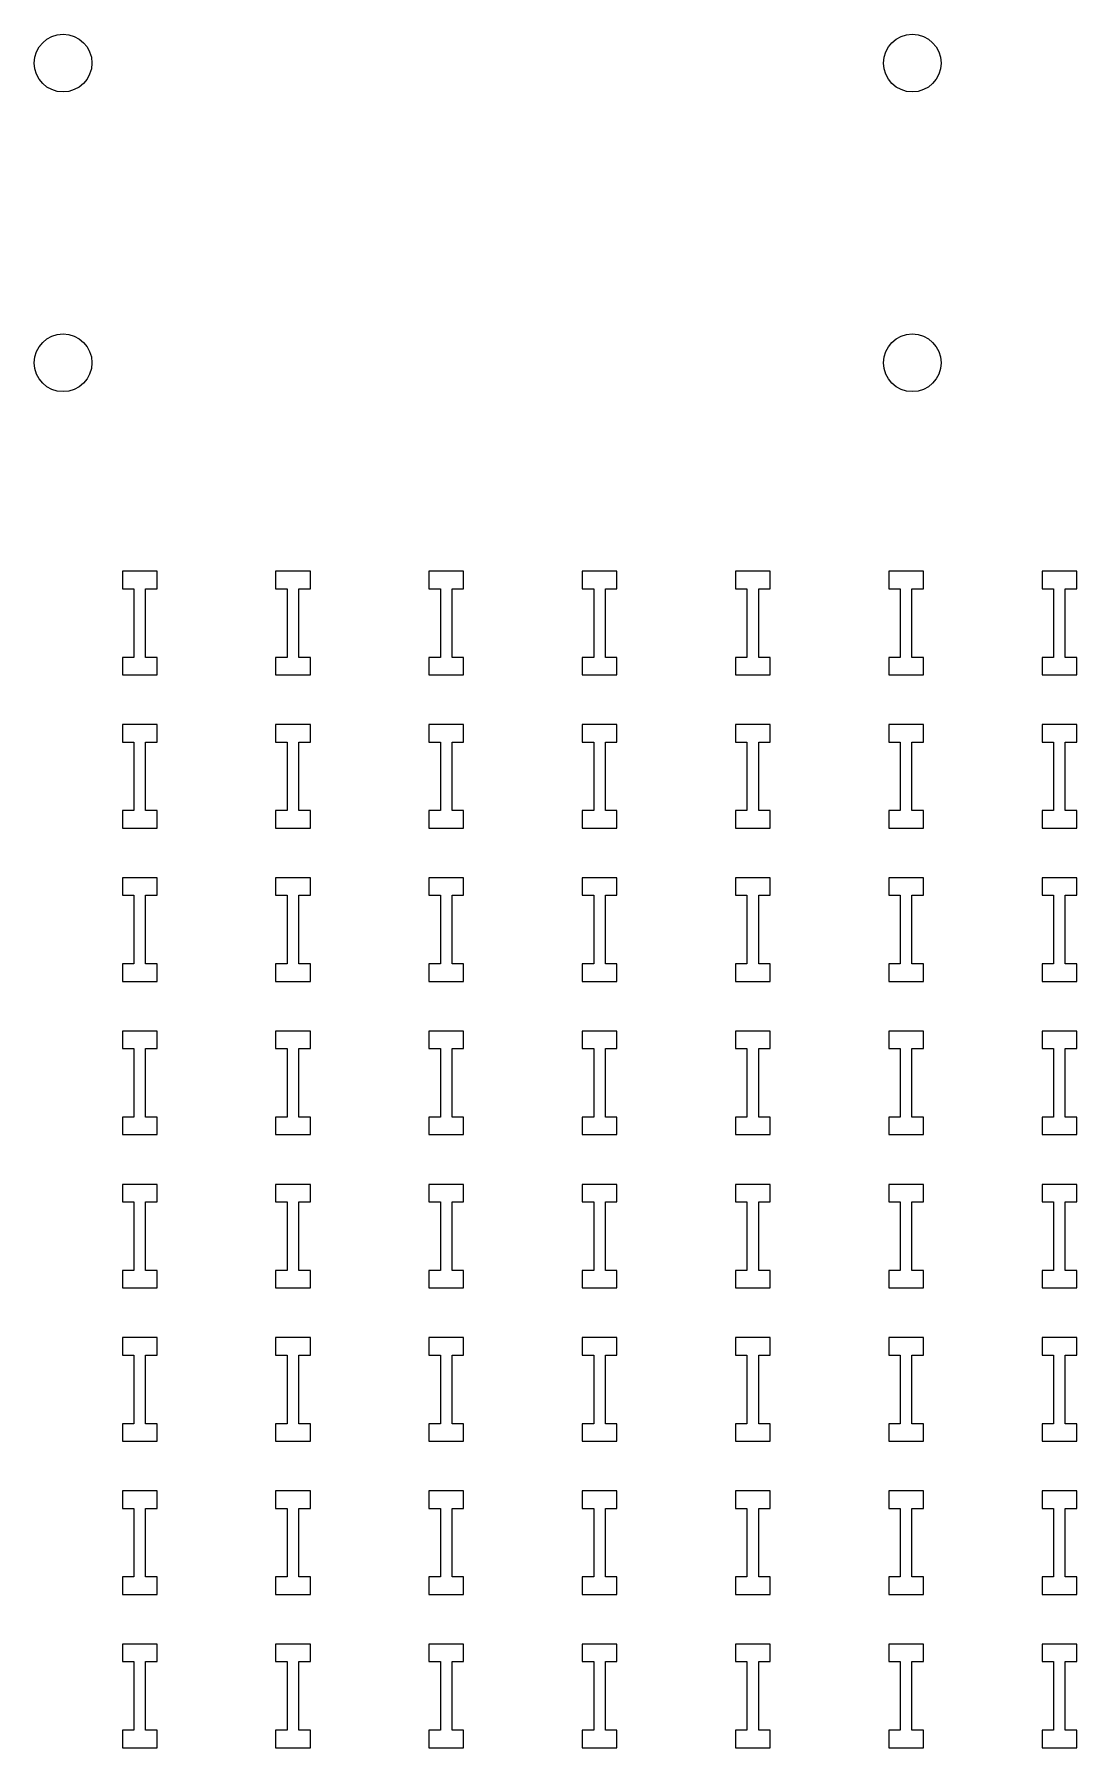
# Model space of a CAD drawing. Header units: inches. Extents: x 0 to 94.5, y 0 to 82.7.
# Drawn here: x 47.09 to 52.76, y 62.33 to 71.66 of the extents above; entities that cross this region are included whole.
import ezdxf

# ---------------------------------------------------------------- set-up
doc = ezdxf.new("R2010")
doc.units = ezdxf.units.IN

msp = doc.modelspace()

# ---------------------------------------------------------------- linework, layer by layer
for p, q in [((47.756, 68.7325), (47.567, 68.7325)), ((47.567, 68.7325), (47.567, 68.6373)), ((47.756, 68.6373), (47.756, 68.7325)), ((48.5907, 68.7325), (48.4017, 68.7325)), ((48.4017, 68.7325), (48.4017, 68.6373)), ((48.5907, 68.6373), (48.5907, 68.7325)), ((49.4254, 68.7325), (49.2364, 68.7325)), ((49.2364, 68.7325), (49.2364, 68.6373)), ((49.4254, 68.6373), (49.4254, 68.7325)), ((50.2601, 68.7325), (50.0711, 68.7325)), ((50.0711, 68.7325), (50.0711, 68.6373)), ((50.2601, 68.6373), (50.2601, 68.7325)), ((51.0948, 68.7325), (50.9058, 68.7325)), ((50.9058, 68.7325), (50.9058, 68.6373)), ((51.0948, 68.6373), (51.0948, 68.7325)), ((51.9295, 68.7325), (51.7405, 68.7325)), ((51.7405, 68.7325), (51.7405, 68.6373)), ((51.9295, 68.6373), (51.9295, 68.7325)), ((52.7642, 68.7325), (52.5752, 68.7325)), ((52.5752, 68.7325), (52.5752, 68.6373)), ((52.7642, 68.6373), (52.7642, 68.7325)), ((47.567, 68.6373), (47.6295, 68.6373)), ((47.6295, 68.6373), (47.6295, 68.2638)), ((47.6935, 68.6373), (47.756, 68.6373)), ((47.6935, 68.2638), (47.6935, 68.6373)), ((48.4017, 68.6373), (48.4642, 68.6373)), ((48.4642, 68.6373), (48.4642, 68.2638)), ((48.5282, 68.6373), (48.5907, 68.6373)), ((48.5282, 68.2638), (48.5282, 68.6373)), ((49.2364, 68.6373), (49.2989, 68.6373)), ((49.2989, 68.6373), (49.2989, 68.2638)), ((49.3629, 68.6373), (49.4254, 68.6373)), ((49.3629, 68.2638), (49.3629, 68.6373)), ((50.0711, 68.6373), (50.1336, 68.6373)), ((50.1336, 68.6373), (50.1336, 68.2638)), ((50.1976, 68.6373), (50.2601, 68.6373)), ((50.1976, 68.2638), (50.1976, 68.6373)), ((50.9058, 68.6373), (50.9683, 68.6373)), ((50.9683, 68.6373), (50.9683, 68.2638)), ((51.0323, 68.6373), (51.0948, 68.6373)), ((51.0323, 68.2638), (51.0323, 68.6373)), ((51.7405, 68.6373), (51.803, 68.6373)), ((51.803, 68.6373), (51.803, 68.2638)), ((51.867, 68.6373), (51.9295, 68.6373)), ((51.867, 68.2638), (51.867, 68.6373)), ((52.5752, 68.6373), (52.6377, 68.6373)), ((52.6377, 68.6373), (52.6377, 68.2638)), ((52.7017, 68.6373), (52.7642, 68.6373)), ((52.7017, 68.2638), (52.7017, 68.6373)), ((47.6295, 68.2638), (47.567, 68.2638)), ((47.567, 68.2638), (47.567, 68.1685)), ((47.756, 68.2638), (47.6935, 68.2638)), ((47.756, 68.1685), (47.756, 68.2638)), ((48.4642, 68.2638), (48.4017, 68.2638)), ((48.4017, 68.2638), (48.4017, 68.1685)), ((48.5907, 68.2638), (48.5282, 68.2638)), ((48.5907, 68.1685), (48.5907, 68.2638)), ((49.2989, 68.2638), (49.2364, 68.2638)), ((49.2364, 68.2638), (49.2364, 68.1685)), ((49.4254, 68.2638), (49.3629, 68.2638)), ((49.4254, 68.1685), (49.4254, 68.2638)), ((50.1336, 68.2638), (50.0711, 68.2638)), ((50.0711, 68.2638), (50.0711, 68.1685)), ((50.2601, 68.2638), (50.1976, 68.2638)), ((50.2601, 68.1685), (50.2601, 68.2638)), ((50.9683, 68.2638), (50.9058, 68.2638)), ((50.9058, 68.2638), (50.9058, 68.1685)), ((51.0948, 68.2638), (51.0323, 68.2638)), ((51.0948, 68.1685), (51.0948, 68.2638)), ((51.803, 68.2638), (51.7405, 68.2638)), ((51.7405, 68.2638), (51.7405, 68.1685)), ((51.9295, 68.2638), (51.867, 68.2638)), ((51.9295, 68.1685), (51.9295, 68.2638)), ((52.6377, 68.2638), (52.5752, 68.2638)), ((52.5752, 68.2638), (52.5752, 68.1685)), ((52.7642, 68.2638), (52.7017, 68.2638)), ((52.7642, 68.1685), (52.7642, 68.2638)), ((47.567, 68.1685), (47.756, 68.1685)), ((48.4017, 68.1685), (48.5907, 68.1685)), ((49.2364, 68.1685), (49.4254, 68.1685)), ((50.0711, 68.1685), (50.2601, 68.1685)), ((50.9058, 68.1685), (51.0948, 68.1685)), ((51.7405, 68.1685), (51.9295, 68.1685)), ((52.5752, 68.1685), (52.7642, 68.1685)), ((47.756, 67.8978), (47.567, 67.8978)), ((47.567, 67.8978), (47.567, 67.8026)), ((47.756, 67.8026), (47.756, 67.8978)), ((48.5907, 67.8978), (48.4017, 67.8978)), ((48.4017, 67.8978), (48.4017, 67.8026)), ((48.5907, 67.8026), (48.5907, 67.8978)), ((49.4254, 67.8978), (49.2364, 67.8978)), ((49.2364, 67.8978), (49.2364, 67.8026)), ((49.4254, 67.8026), (49.4254, 67.8978)), ((50.2601, 67.8978), (50.0711, 67.8978)), ((50.0711, 67.8978), (50.0711, 67.8026)), ((50.2601, 67.8026), (50.2601, 67.8978)), ((51.0948, 67.8978), (50.9058, 67.8978)), ((50.9058, 67.8978), (50.9058, 67.8026)), ((51.0948, 67.8026), (51.0948, 67.8978)), ((51.9295, 67.8978), (51.7405, 67.8978)), ((51.7405, 67.8978), (51.7405, 67.8026)), ((51.9295, 67.8026), (51.9295, 67.8978)), ((52.7642, 67.8978), (52.5752, 67.8978)), ((52.5752, 67.8978), (52.5752, 67.8026)), ((52.7642, 67.8026), (52.7642, 67.8978)), ((47.567, 67.8026), (47.6295, 67.8026)), ((47.6295, 67.8026), (47.6295, 67.4291)), ((47.6935, 67.8026), (47.756, 67.8026)), ((47.6935, 67.4291), (47.6935, 67.8026)), ((48.4017, 67.8026), (48.4642, 67.8026)), ((48.4642, 67.8026), (48.4642, 67.4291)), ((48.5282, 67.8026), (48.5907, 67.8026)), ((48.5282, 67.4291), (48.5282, 67.8026)), ((49.2364, 67.8026), (49.2989, 67.8026)), ((49.2989, 67.8026), (49.2989, 67.4291)), ((49.3629, 67.8026), (49.4254, 67.8026)), ((49.3629, 67.4291), (49.3629, 67.8026)), ((50.0711, 67.8026), (50.1336, 67.8026)), ((50.1336, 67.8026), (50.1336, 67.4291)), ((50.1976, 67.8026), (50.2601, 67.8026)), ((50.1976, 67.4291), (50.1976, 67.8026)), ((50.9058, 67.8026), (50.9683, 67.8026)), ((50.9683, 67.8026), (50.9683, 67.4291)), ((51.0323, 67.8026), (51.0948, 67.8026)), ((51.0323, 67.4291), (51.0323, 67.8026)), ((51.7405, 67.8026), (51.803, 67.8026)), ((51.803, 67.8026), (51.803, 67.4291)), ((51.867, 67.8026), (51.9295, 67.8026)), ((51.867, 67.4291), (51.867, 67.8026)), ((52.5752, 67.8026), (52.6377, 67.8026)), ((52.6377, 67.8026), (52.6377, 67.4291)), ((52.7017, 67.8026), (52.7642, 67.8026)), ((52.7017, 67.4291), (52.7017, 67.8026)), ((47.6295, 67.4291), (47.567, 67.4291)), ((47.567, 67.4291), (47.567, 67.3338)), ((47.756, 67.4291), (47.6935, 67.4291)), ((47.756, 67.3338), (47.756, 67.4291)), ((48.4642, 67.4291), (48.4017, 67.4291)), ((48.4017, 67.4291), (48.4017, 67.3338)), ((48.5907, 67.4291), (48.5282, 67.4291)), ((48.5907, 67.3338), (48.5907, 67.4291)), ((49.2989, 67.4291), (49.2364, 67.4291)), ((49.2364, 67.4291), (49.2364, 67.3338)), ((49.4254, 67.4291), (49.3629, 67.4291)), ((49.4254, 67.3338), (49.4254, 67.4291)), ((50.1336, 67.4291), (50.0711, 67.4291)), ((50.0711, 67.4291), (50.0711, 67.3338)), ((50.2601, 67.4291), (50.1976, 67.4291)), ((50.2601, 67.3338), (50.2601, 67.4291)), ((50.9683, 67.4291), (50.9058, 67.4291)), ((50.9058, 67.4291), (50.9058, 67.3338)), ((51.0948, 67.4291), (51.0323, 67.4291)), ((51.0948, 67.3338), (51.0948, 67.4291)), ((51.803, 67.4291), (51.7405, 67.4291)), ((51.7405, 67.4291), (51.7405, 67.3338)), ((51.9295, 67.4291), (51.867, 67.4291)), ((51.9295, 67.3338), (51.9295, 67.4291)), ((52.6377, 67.4291), (52.5752, 67.4291)), ((52.5752, 67.4291), (52.5752, 67.3338)), ((52.7642, 67.4291), (52.7017, 67.4291)), ((52.7642, 67.3338), (52.7642, 67.4291)), ((47.567, 67.3338), (47.756, 67.3338)), ((48.4017, 67.3338), (48.5907, 67.3338)), ((49.2364, 67.3338), (49.4254, 67.3338)), ((50.0711, 67.3338), (50.2601, 67.3338)), ((50.9058, 67.3338), (51.0948, 67.3338)), ((51.7405, 67.3338), (51.9295, 67.3338)), ((52.5752, 67.3338), (52.7642, 67.3338)), ((47.756, 67.0631), (47.567, 67.0631)), ((47.567, 67.0631), (47.567, 66.9679)), ((47.756, 66.9679), (47.756, 67.0631)), ((48.5907, 67.0631), (48.4017, 67.0631)), ((48.4017, 67.0631), (48.4017, 66.9679)), ((48.5907, 66.9679), (48.5907, 67.0631)), ((49.4254, 67.0631), (49.2364, 67.0631)), ((49.2364, 67.0631), (49.2364, 66.9679)), ((49.4254, 66.9679), (49.4254, 67.0631)), ((50.2601, 67.0631), (50.0711, 67.0631)), ((50.0711, 67.0631), (50.0711, 66.9679)), ((50.2601, 66.9679), (50.2601, 67.0631)), ((51.0948, 67.0631), (50.9058, 67.0631)), ((50.9058, 67.0631), (50.9058, 66.9679)), ((51.0948, 66.9679), (51.0948, 67.0631)), ((51.9295, 67.0631), (51.7405, 67.0631)), ((51.7405, 67.0631), (51.7405, 66.9679)), ((51.9295, 66.9679), (51.9295, 67.0631)), ((52.7642, 67.0631), (52.5752, 67.0631)), ((52.5752, 67.0631), (52.5752, 66.9679)), ((52.7642, 66.9679), (52.7642, 67.0631)), ((47.567, 66.9679), (47.6295, 66.9679)), ((47.6295, 66.9679), (47.6295, 66.5944)), ((47.6935, 66.9679), (47.756, 66.9679)), ((47.6935, 66.5944), (47.6935, 66.9679)), ((48.4017, 66.9679), (48.4642, 66.9679)), ((48.4642, 66.9679), (48.4642, 66.5944)), ((48.5282, 66.9679), (48.5907, 66.9679)), ((48.5282, 66.5944), (48.5282, 66.9679)), ((49.2364, 66.9679), (49.2989, 66.9679)), ((49.2989, 66.9679), (49.2989, 66.5944)), ((49.3629, 66.9679), (49.4254, 66.9679)), ((49.3629, 66.5944), (49.3629, 66.9679)), ((50.0711, 66.9679), (50.1336, 66.9679)), ((50.1336, 66.9679), (50.1336, 66.5944)), ((50.1976, 66.9679), (50.2601, 66.9679)), ((50.1976, 66.5944), (50.1976, 66.9679)), ((50.9058, 66.9679), (50.9683, 66.9679)), ((50.9683, 66.9679), (50.9683, 66.5944)), ((51.0323, 66.9679), (51.0948, 66.9679)), ((51.0323, 66.5944), (51.0323, 66.9679)), ((51.7405, 66.9679), (51.803, 66.9679)), ((51.803, 66.9679), (51.803, 66.5944)), ((51.867, 66.9679), (51.9295, 66.9679)), ((51.867, 66.5944), (51.867, 66.9679)), ((52.5752, 66.9679), (52.6377, 66.9679)), ((52.6377, 66.9679), (52.6377, 66.5944)), ((52.7017, 66.9679), (52.7642, 66.9679)), ((52.7017, 66.5944), (52.7017, 66.9679)), ((47.6295, 66.5944), (47.567, 66.5944)), ((47.567, 66.5944), (47.567, 66.4991)), ((47.756, 66.5944), (47.6935, 66.5944)), ((47.756, 66.4991), (47.756, 66.5944)), ((48.4642, 66.5944), (48.4017, 66.5944)), ((48.4017, 66.5944), (48.4017, 66.4991)), ((48.5907, 66.5944), (48.5282, 66.5944)), ((48.5907, 66.4991), (48.5907, 66.5944)), ((49.2989, 66.5944), (49.2364, 66.5944)), ((49.2364, 66.5944), (49.2364, 66.4991)), ((49.4254, 66.5944), (49.3629, 66.5944)), ((49.4254, 66.4991), (49.4254, 66.5944)), ((50.1336, 66.5944), (50.0711, 66.5944)), ((50.0711, 66.5944), (50.0711, 66.4991)), ((50.2601, 66.5944), (50.1976, 66.5944)), ((50.2601, 66.4991), (50.2601, 66.5944)), ((50.9683, 66.5944), (50.9058, 66.5944)), ((50.9058, 66.5944), (50.9058, 66.4991)), ((51.0948, 66.5944), (51.0323, 66.5944)), ((51.0948, 66.4991), (51.0948, 66.5944)), ((51.803, 66.5944), (51.7405, 66.5944)), ((51.7405, 66.5944), (51.7405, 66.4991)), ((51.9295, 66.5944), (51.867, 66.5944)), ((51.9295, 66.4991), (51.9295, 66.5944)), ((52.6377, 66.5944), (52.5752, 66.5944)), ((52.5752, 66.5944), (52.5752, 66.4991)), ((52.7642, 66.5944), (52.7017, 66.5944)), ((52.7642, 66.4991), (52.7642, 66.5944)), ((47.567, 66.4991), (47.756, 66.4991)), ((48.4017, 66.4991), (48.5907, 66.4991)), ((49.2364, 66.4991), (49.4254, 66.4991)), ((50.0711, 66.4991), (50.2601, 66.4991)), ((50.9058, 66.4991), (51.0948, 66.4991)), ((51.7405, 66.4991), (51.9295, 66.4991)), ((52.5752, 66.4991), (52.7642, 66.4991)), ((47.756, 66.2284), (47.567, 66.2284)), ((47.567, 66.2284), (47.567, 66.1331)), ((47.756, 66.1331), (47.756, 66.2284)), ((48.5907, 66.2284), (48.4017, 66.2284)), ((48.4017, 66.2284), (48.4017, 66.1331)), ((48.5907, 66.1331), (48.5907, 66.2284)), ((49.4254, 66.2284), (49.2364, 66.2284)), ((49.2364, 66.2284), (49.2364, 66.1331)), ((49.4254, 66.1331), (49.4254, 66.2284)), ((50.2601, 66.2284), (50.0711, 66.2284)), ((50.0711, 66.2284), (50.0711, 66.1331)), ((50.2601, 66.1331), (50.2601, 66.2284)), ((51.0948, 66.2284), (50.9058, 66.2284)), ((50.9058, 66.2284), (50.9058, 66.1331)), ((51.0948, 66.1331), (51.0948, 66.2284)), ((51.9295, 66.2284), (51.7405, 66.2284)), ((51.7405, 66.2284), (51.7405, 66.1331)), ((51.9295, 66.1331), (51.9295, 66.2284)), ((52.7642, 66.2284), (52.5752, 66.2284)), ((52.5752, 66.2284), (52.5752, 66.1331)), ((52.7642, 66.1331), (52.7642, 66.2284)), ((47.567, 66.1331), (47.6295, 66.1331)), ((47.6295, 66.1331), (47.6295, 65.7596)), ((47.6935, 66.1331), (47.756, 66.1331)), ((47.6935, 65.7596), (47.6935, 66.1331)), ((48.4017, 66.1331), (48.4642, 66.1331)), ((48.4642, 66.1331), (48.4642, 65.7596)), ((48.5282, 66.1331), (48.5907, 66.1331)), ((48.5282, 65.7596), (48.5282, 66.1331)), ((49.2364, 66.1331), (49.2989, 66.1331)), ((49.2989, 66.1331), (49.2989, 65.7596)), ((49.3629, 66.1331), (49.4254, 66.1331)), ((49.3629, 65.7596), (49.3629, 66.1331)), ((50.0711, 66.1331), (50.1336, 66.1331)), ((50.1336, 66.1331), (50.1336, 65.7596)), ((50.1976, 66.1331), (50.2601, 66.1331)), ((50.1976, 65.7596), (50.1976, 66.1331)), ((50.9058, 66.1331), (50.9683, 66.1331)), ((50.9683, 66.1331), (50.9683, 65.7596)), ((51.0323, 66.1331), (51.0948, 66.1331)), ((51.0323, 65.7596), (51.0323, 66.1331)), ((51.7405, 66.1331), (51.803, 66.1331)), ((51.803, 66.1331), (51.803, 65.7596)), ((51.867, 66.1331), (51.9295, 66.1331)), ((51.867, 65.7596), (51.867, 66.1331)), ((52.5752, 66.1331), (52.6377, 66.1331)), ((52.6377, 66.1331), (52.6377, 65.7596)), ((52.7017, 66.1331), (52.7642, 66.1331)), ((52.7017, 65.7596), (52.7017, 66.1331)), ((47.6295, 65.7596), (47.567, 65.7596)), ((47.567, 65.7596), (47.567, 65.6644)), ((47.756, 65.7596), (47.6935, 65.7596)), ((47.756, 65.6644), (47.756, 65.7596)), ((48.4642, 65.7596), (48.4017, 65.7596)), ((48.4017, 65.7596), (48.4017, 65.6644)), ((48.5907, 65.7596), (48.5282, 65.7596)), ((48.5907, 65.6644), (48.5907, 65.7596)), ((49.2989, 65.7596), (49.2364, 65.7596)), ((49.2364, 65.7596), (49.2364, 65.6644)), ((49.4254, 65.7596), (49.3629, 65.7596)), ((49.4254, 65.6644), (49.4254, 65.7596)), ((50.1336, 65.7596), (50.0711, 65.7596)), ((50.0711, 65.7596), (50.0711, 65.6644)), ((50.2601, 65.7596), (50.1976, 65.7596)), ((50.2601, 65.6644), (50.2601, 65.7596)), ((50.9683, 65.7596), (50.9058, 65.7596)), ((50.9058, 65.7596), (50.9058, 65.6644)), ((51.0948, 65.7596), (51.0323, 65.7596)), ((51.0948, 65.6644), (51.0948, 65.7596)), ((51.803, 65.7596), (51.7405, 65.7596)), ((51.7405, 65.7596), (51.7405, 65.6644)), ((51.9295, 65.7596), (51.867, 65.7596)), ((51.9295, 65.6644), (51.9295, 65.7596)), ((52.6377, 65.7596), (52.5752, 65.7596)), ((52.5752, 65.7596), (52.5752, 65.6644)), ((52.7642, 65.7596), (52.7017, 65.7596)), ((52.7642, 65.6644), (52.7642, 65.7596)), ((47.567, 65.6644), (47.756, 65.6644)), ((48.4017, 65.6644), (48.5907, 65.6644)), ((49.2364, 65.6644), (49.4254, 65.6644)), ((50.0711, 65.6644), (50.2601, 65.6644)), ((50.9058, 65.6644), (51.0948, 65.6644)), ((51.7405, 65.6644), (51.9295, 65.6644)), ((52.5752, 65.6644), (52.7642, 65.6644)), ((47.756, 65.3937), (47.567, 65.3937)), ((47.567, 65.3937), (47.567, 65.2984)), ((47.756, 65.2984), (47.756, 65.3937)), ((48.5907, 65.3937), (48.4017, 65.3937)), ((48.4017, 65.3937), (48.4017, 65.2984)), ((48.5907, 65.2984), (48.5907, 65.3937)), ((49.4254, 65.3937), (49.2364, 65.3937)), ((49.2364, 65.3937), (49.2364, 65.2984)), ((49.4254, 65.2984), (49.4254, 65.3937)), ((50.2601, 65.3937), (50.0711, 65.3937)), ((50.0711, 65.3937), (50.0711, 65.2984)), ((50.2601, 65.2984), (50.2601, 65.3937)), ((51.0948, 65.3937), (50.9058, 65.3937)), ((50.9058, 65.3937), (50.9058, 65.2984)), ((51.0948, 65.2984), (51.0948, 65.3937)), ((51.9295, 65.3937), (51.7405, 65.3937)), ((51.7405, 65.3937), (51.7405, 65.2984)), ((51.9295, 65.2984), (51.9295, 65.3937)), ((52.7642, 65.3937), (52.5752, 65.3937)), ((52.5752, 65.3937), (52.5752, 65.2984)), ((52.7642, 65.2984), (52.7642, 65.3937)), ((47.567, 65.2984), (47.6295, 65.2984)), ((47.6295, 65.2984), (47.6295, 64.9249)), ((47.6935, 65.2984), (47.756, 65.2984)), ((47.6935, 64.9249), (47.6935, 65.2984)), ((48.4017, 65.2984), (48.4642, 65.2984)), ((48.4642, 65.2984), (48.4642, 64.9249)), ((48.5282, 65.2984), (48.5907, 65.2984)), ((48.5282, 64.9249), (48.5282, 65.2984)), ((49.2364, 65.2984), (49.2989, 65.2984)), ((49.2989, 65.2984), (49.2989, 64.9249)), ((49.3629, 65.2984), (49.4254, 65.2984)), ((49.3629, 64.9249), (49.3629, 65.2984)), ((50.0711, 65.2984), (50.1336, 65.2984)), ((50.1336, 65.2984), (50.1336, 64.9249)), ((50.1976, 65.2984), (50.2601, 65.2984)), ((50.1976, 64.9249), (50.1976, 65.2984)), ((50.9058, 65.2984), (50.9683, 65.2984)), ((50.9683, 65.2984), (50.9683, 64.9249)), ((51.0323, 65.2984), (51.0948, 65.2984)), ((51.0323, 64.9249), (51.0323, 65.2984)), ((51.7405, 65.2984), (51.803, 65.2984)), ((51.803, 65.2984), (51.803, 64.9249)), ((51.867, 65.2984), (51.9295, 65.2984)), ((51.867, 64.9249), (51.867, 65.2984)), ((52.5752, 65.2984), (52.6377, 65.2984)), ((52.6377, 65.2984), (52.6377, 64.9249)), ((52.7017, 65.2984), (52.7642, 65.2984)), ((52.7017, 64.9249), (52.7017, 65.2984)), ((47.6295, 64.9249), (47.567, 64.9249)), ((47.567, 64.9249), (47.567, 64.8297)), ((47.756, 64.9249), (47.6935, 64.9249)), ((47.756, 64.8297), (47.756, 64.9249)), ((48.4642, 64.9249), (48.4017, 64.9249)), ((48.4017, 64.9249), (48.4017, 64.8297)), ((48.5907, 64.9249), (48.5282, 64.9249)), ((48.5907, 64.8297), (48.5907, 64.9249)), ((49.2989, 64.9249), (49.2364, 64.9249)), ((49.2364, 64.9249), (49.2364, 64.8297)), ((49.4254, 64.9249), (49.3629, 64.9249)), ((49.4254, 64.8297), (49.4254, 64.9249)), ((50.1336, 64.9249), (50.0711, 64.9249)), ((50.0711, 64.9249), (50.0711, 64.8297)), ((50.2601, 64.9249), (50.1976, 64.9249)), ((50.2601, 64.8297), (50.2601, 64.9249)), ((50.9683, 64.9249), (50.9058, 64.9249)), ((50.9058, 64.9249), (50.9058, 64.8297)), ((51.0948, 64.9249), (51.0323, 64.9249)), ((51.0948, 64.8297), (51.0948, 64.9249)), ((51.803, 64.9249), (51.7405, 64.9249)), ((51.7405, 64.9249), (51.7405, 64.8297)), ((51.9295, 64.9249), (51.867, 64.9249)), ((51.9295, 64.8297), (51.9295, 64.9249)), ((52.6377, 64.9249), (52.5752, 64.9249)), ((52.5752, 64.9249), (52.5752, 64.8297)), ((52.7642, 64.9249), (52.7017, 64.9249)), ((52.7642, 64.8297), (52.7642, 64.9249)), ((47.567, 64.8297), (47.756, 64.8297)), ((48.4017, 64.8297), (48.5907, 64.8297)), ((49.2364, 64.8297), (49.4254, 64.8297)), ((50.0711, 64.8297), (50.2601, 64.8297)), ((50.9058, 64.8297), (51.0948, 64.8297)), ((51.7405, 64.8297), (51.9295, 64.8297)), ((52.5752, 64.8297), (52.7642, 64.8297)), ((47.756, 64.559), (47.567, 64.559)), ((47.567, 64.559), (47.567, 64.4637)), ((47.756, 64.4637), (47.756, 64.559)), ((48.5907, 64.559), (48.4017, 64.559)), ((48.4017, 64.559), (48.4017, 64.4637)), ((48.5907, 64.4637), (48.5907, 64.559)), ((49.4254, 64.559), (49.2364, 64.559)), ((49.2364, 64.559), (49.2364, 64.4637)), ((49.4254, 64.4637), (49.4254, 64.559)), ((50.2601, 64.559), (50.0711, 64.559)), ((50.0711, 64.559), (50.0711, 64.4637)), ((50.2601, 64.4637), (50.2601, 64.559)), ((51.0948, 64.559), (50.9058, 64.559)), ((50.9058, 64.559), (50.9058, 64.4637)), ((51.0948, 64.4637), (51.0948, 64.559)), ((51.9295, 64.559), (51.7405, 64.559)), ((51.7405, 64.559), (51.7405, 64.4637)), ((51.9295, 64.4637), (51.9295, 64.559)), ((52.7642, 64.559), (52.5752, 64.559)), ((52.5752, 64.559), (52.5752, 64.4637)), ((52.7642, 64.4637), (52.7642, 64.559)), ((47.567, 64.4637), (47.6295, 64.4637)), ((47.6295, 64.4637), (47.6295, 64.0902)), ((47.6935, 64.4637), (47.756, 64.4637)), ((47.6935, 64.0902), (47.6935, 64.4637)), ((48.4017, 64.4637), (48.4642, 64.4637)), ((48.4642, 64.4637), (48.4642, 64.0902)), ((48.5282, 64.4637), (48.5907, 64.4637)), ((48.5282, 64.0902), (48.5282, 64.4637)), ((49.2364, 64.4637), (49.2989, 64.4637)), ((49.2989, 64.4637), (49.2989, 64.0902)), ((49.3629, 64.4637), (49.4254, 64.4637)), ((49.3629, 64.0902), (49.3629, 64.4637)), ((50.0711, 64.4637), (50.1336, 64.4637)), ((50.1336, 64.4637), (50.1336, 64.0902)), ((50.1976, 64.4637), (50.2601, 64.4637)), ((50.1976, 64.0902), (50.1976, 64.4637)), ((50.9058, 64.4637), (50.9683, 64.4637)), ((50.9683, 64.4637), (50.9683, 64.0902)), ((51.0323, 64.4637), (51.0948, 64.4637)), ((51.0323, 64.0902), (51.0323, 64.4637)), ((51.7405, 64.4637), (51.803, 64.4637)), ((51.803, 64.4637), (51.803, 64.0902)), ((51.867, 64.4637), (51.9295, 64.4637)), ((51.867, 64.0902), (51.867, 64.4637)), ((52.5752, 64.4637), (52.6377, 64.4637)), ((52.6377, 64.4637), (52.6377, 64.0902)), ((52.7017, 64.4637), (52.7642, 64.4637)), ((52.7017, 64.0902), (52.7017, 64.4637)), ((47.6295, 64.0902), (47.567, 64.0902)), ((47.567, 64.0902), (47.567, 63.995)), ((47.756, 64.0902), (47.6935, 64.0902)), ((47.756, 63.995), (47.756, 64.0902)), ((48.4642, 64.0902), (48.4017, 64.0902)), ((48.4017, 64.0902), (48.4017, 63.995)), ((48.5907, 64.0902), (48.5282, 64.0902)), ((48.5907, 63.995), (48.5907, 64.0902)), ((49.2989, 64.0902), (49.2364, 64.0902)), ((49.2364, 64.0902), (49.2364, 63.995)), ((49.4254, 64.0902), (49.3629, 64.0902)), ((49.4254, 63.995), (49.4254, 64.0902)), ((50.1336, 64.0902), (50.0711, 64.0902)), ((50.0711, 64.0902), (50.0711, 63.995)), ((50.2601, 64.0902), (50.1976, 64.0902)), ((50.2601, 63.995), (50.2601, 64.0902)), ((50.9683, 64.0902), (50.9058, 64.0902)), ((50.9058, 64.0902), (50.9058, 63.995)), ((51.0948, 64.0902), (51.0323, 64.0902)), ((51.0948, 63.995), (51.0948, 64.0902)), ((51.803, 64.0902), (51.7405, 64.0902)), ((51.7405, 64.0902), (51.7405, 63.995)), ((51.9295, 64.0902), (51.867, 64.0902)), ((51.9295, 63.995), (51.9295, 64.0902)), ((52.6377, 64.0902), (52.5752, 64.0902)), ((52.5752, 64.0902), (52.5752, 63.995)), ((52.7642, 64.0902), (52.7017, 64.0902)), ((52.7642, 63.995), (52.7642, 64.0902)), ((47.567, 63.995), (47.756, 63.995)), ((48.4017, 63.995), (48.5907, 63.995)), ((49.2364, 63.995), (49.4254, 63.995)), ((50.0711, 63.995), (50.2601, 63.995)), ((50.9058, 63.995), (51.0948, 63.995)), ((51.7405, 63.995), (51.9295, 63.995)), ((52.5752, 63.995), (52.7642, 63.995)), ((47.756, 63.7242), (47.567, 63.7242)), ((47.567, 63.7242), (47.567, 63.629)), ((47.756, 63.629), (47.756, 63.7242)), ((48.5907, 63.7242), (48.4017, 63.7242)), ((48.4017, 63.7242), (48.4017, 63.629)), ((48.5907, 63.629), (48.5907, 63.7242)), ((49.4254, 63.7242), (49.2364, 63.7242)), ((49.2364, 63.7242), (49.2364, 63.629)), ((49.4254, 63.629), (49.4254, 63.7242)), ((50.2601, 63.7242), (50.0711, 63.7242)), ((50.0711, 63.7242), (50.0711, 63.629)), ((50.2601, 63.629), (50.2601, 63.7242)), ((51.0948, 63.7242), (50.9058, 63.7242)), ((50.9058, 63.7242), (50.9058, 63.629)), ((51.0948, 63.629), (51.0948, 63.7242)), ((51.9295, 63.7242), (51.7405, 63.7242)), ((51.7405, 63.7242), (51.7405, 63.629)), ((51.9295, 63.629), (51.9295, 63.7242)), ((52.7642, 63.7242), (52.5752, 63.7242)), ((52.5752, 63.7242), (52.5752, 63.629)), ((52.7642, 63.629), (52.7642, 63.7242)), ((47.567, 63.629), (47.6295, 63.629)), ((47.6295, 63.629), (47.6295, 63.2555)), ((47.6935, 63.629), (47.756, 63.629)), ((47.6935, 63.2555), (47.6935, 63.629)), ((48.4017, 63.629), (48.4642, 63.629)), ((48.4642, 63.629), (48.4642, 63.2555)), ((48.5282, 63.629), (48.5907, 63.629)), ((48.5282, 63.2555), (48.5282, 63.629)), ((49.2364, 63.629), (49.2989, 63.629)), ((49.2989, 63.629), (49.2989, 63.2555)), ((49.3629, 63.629), (49.4254, 63.629)), ((49.3629, 63.2555), (49.3629, 63.629)), ((50.0711, 63.629), (50.1336, 63.629)), ((50.1336, 63.629), (50.1336, 63.2555)), ((50.1976, 63.629), (50.2601, 63.629)), ((50.1976, 63.2555), (50.1976, 63.629)), ((50.9058, 63.629), (50.9683, 63.629)), ((50.9683, 63.629), (50.9683, 63.2555)), ((51.0323, 63.629), (51.0948, 63.629)), ((51.0323, 63.2555), (51.0323, 63.629)), ((51.7405, 63.629), (51.803, 63.629)), ((51.803, 63.629), (51.803, 63.2555)), ((51.867, 63.629), (51.9295, 63.629)), ((51.867, 63.2555), (51.867, 63.629)), ((52.5752, 63.629), (52.6377, 63.629)), ((52.6377, 63.629), (52.6377, 63.2555)), ((52.7017, 63.629), (52.7642, 63.629)), ((52.7017, 63.2555), (52.7017, 63.629)), ((47.6295, 63.2555), (47.567, 63.2555)), ((47.567, 63.2555), (47.567, 63.1602)), ((47.756, 63.2555), (47.6935, 63.2555)), ((47.756, 63.1602), (47.756, 63.2555)), ((48.4642, 63.2555), (48.4017, 63.2555)), ((48.4017, 63.2555), (48.4017, 63.1602)), ((48.5907, 63.2555), (48.5282, 63.2555)), ((48.5907, 63.1602), (48.5907, 63.2555)), ((49.2989, 63.2555), (49.2364, 63.2555)), ((49.2364, 63.2555), (49.2364, 63.1602)), ((49.4254, 63.2555), (49.3629, 63.2555)), ((49.4254, 63.1602), (49.4254, 63.2555)), ((50.1336, 63.2555), (50.0711, 63.2555)), ((50.0711, 63.2555), (50.0711, 63.1602)), ((50.2601, 63.2555), (50.1976, 63.2555)), ((50.2601, 63.1602), (50.2601, 63.2555)), ((50.9683, 63.2555), (50.9058, 63.2555)), ((50.9058, 63.2555), (50.9058, 63.1602)), ((51.0948, 63.2555), (51.0323, 63.2555)), ((51.0948, 63.1602), (51.0948, 63.2555)), ((51.803, 63.2555), (51.7405, 63.2555)), ((51.7405, 63.2555), (51.7405, 63.1602)), ((51.9295, 63.2555), (51.867, 63.2555)), ((51.9295, 63.1602), (51.9295, 63.2555)), ((52.6377, 63.2555), (52.5752, 63.2555)), ((52.5752, 63.2555), (52.5752, 63.1602)), ((52.7642, 63.2555), (52.7017, 63.2555)), ((52.7642, 63.1602), (52.7642, 63.2555)), ((47.567, 63.1602), (47.756, 63.1602)), ((48.4017, 63.1602), (48.5907, 63.1602)), ((49.2364, 63.1602), (49.4254, 63.1602)), ((50.0711, 63.1602), (50.2601, 63.1602)), ((50.9058, 63.1602), (51.0948, 63.1602)), ((51.7405, 63.1602), (51.9295, 63.1602)), ((52.5752, 63.1602), (52.7642, 63.1602)), ((47.756, 62.8895), (47.567, 62.8895)), ((47.567, 62.8895), (47.567, 62.7943)), ((47.756, 62.7943), (47.756, 62.8895)), ((48.5907, 62.8895), (48.4017, 62.8895)), ((48.4017, 62.8895), (48.4017, 62.7943)), ((48.5907, 62.7943), (48.5907, 62.8895)), ((49.4254, 62.8895), (49.2364, 62.8895)), ((49.2364, 62.8895), (49.2364, 62.7943)), ((49.4254, 62.7943), (49.4254, 62.8895)), ((50.2601, 62.8895), (50.0711, 62.8895)), ((50.0711, 62.8895), (50.0711, 62.7943)), ((50.2601, 62.7943), (50.2601, 62.8895)), ((51.0948, 62.8895), (50.9058, 62.8895)), ((50.9058, 62.8895), (50.9058, 62.7943)), ((51.0948, 62.7943), (51.0948, 62.8895)), ((51.9295, 62.8895), (51.7405, 62.8895)), ((51.7405, 62.8895), (51.7405, 62.7943)), ((51.9295, 62.7943), (51.9295, 62.8895)), ((52.7642, 62.8895), (52.5752, 62.8895)), ((52.5752, 62.8895), (52.5752, 62.7943)), ((52.7642, 62.7943), (52.7642, 62.8895)), ((47.567, 62.7943), (47.6295, 62.7943)), ((47.6295, 62.7943), (47.6295, 62.4208)), ((47.6935, 62.7943), (47.756, 62.7943)), ((47.6935, 62.4208), (47.6935, 62.7943)), ((48.4017, 62.7943), (48.4642, 62.7943)), ((48.4642, 62.7943), (48.4642, 62.4208)), ((48.5282, 62.7943), (48.5907, 62.7943)), ((48.5282, 62.4208), (48.5282, 62.7943)), ((49.2364, 62.7943), (49.2989, 62.7943)), ((49.2989, 62.7943), (49.2989, 62.4208)), ((49.3629, 62.7943), (49.4254, 62.7943)), ((49.3629, 62.4208), (49.3629, 62.7943)), ((50.0711, 62.7943), (50.1336, 62.7943)), ((50.1336, 62.7943), (50.1336, 62.4208)), ((50.1976, 62.7943), (50.2601, 62.7943)), ((50.1976, 62.4208), (50.1976, 62.7943)), ((50.9058, 62.7943), (50.9683, 62.7943)), ((50.9683, 62.7943), (50.9683, 62.4208)), ((51.0323, 62.7943), (51.0948, 62.7943)), ((51.0323, 62.4208), (51.0323, 62.7943)), ((51.7405, 62.7943), (51.803, 62.7943)), ((51.803, 62.7943), (51.803, 62.4208)), ((51.867, 62.7943), (51.9295, 62.7943)), ((51.867, 62.4208), (51.867, 62.7943)), ((52.5752, 62.7943), (52.6377, 62.7943)), ((52.6377, 62.7943), (52.6377, 62.4208)), ((52.7017, 62.7943), (52.7642, 62.7943)), ((52.7017, 62.4208), (52.7017, 62.7943)), ((47.6295, 62.4208), (47.567, 62.4208)), ((47.567, 62.4208), (47.567, 62.3255)), ((47.756, 62.4208), (47.6935, 62.4208)), ((47.756, 62.3255), (47.756, 62.4208)), ((48.4642, 62.4208), (48.4017, 62.4208)), ((48.4017, 62.4208), (48.4017, 62.3255)), ((48.5907, 62.4208), (48.5282, 62.4208)), ((48.5907, 62.3255), (48.5907, 62.4208)), ((49.2989, 62.4208), (49.2364, 62.4208)), ((49.2364, 62.4208), (49.2364, 62.3255)), ((49.4254, 62.4208), (49.3629, 62.4208)), ((49.4254, 62.3255), (49.4254, 62.4208)), ((50.1336, 62.4208), (50.0711, 62.4208)), ((50.0711, 62.4208), (50.0711, 62.3255)), ((50.2601, 62.4208), (50.1976, 62.4208)), ((50.2601, 62.3255), (50.2601, 62.4208)), ((50.9683, 62.4208), (50.9058, 62.4208)), ((50.9058, 62.4208), (50.9058, 62.3255)), ((51.0948, 62.4208), (51.0323, 62.4208)), ((51.0948, 62.3255), (51.0948, 62.4208)), ((51.803, 62.4208), (51.7405, 62.4208)), ((51.7405, 62.4208), (51.7405, 62.3255)), ((51.9295, 62.4208), (51.867, 62.4208)), ((51.9295, 62.3255), (51.9295, 62.4208)), ((52.6377, 62.4208), (52.5752, 62.4208)), ((52.5752, 62.4208), (52.5752, 62.3255)), ((52.7642, 62.4208), (52.7017, 62.4208)), ((52.7642, 62.3255), (52.7642, 62.4208)), ((47.567, 62.3255), (47.756, 62.3255)), ((48.4017, 62.3255), (48.5907, 62.3255)), ((49.2364, 62.3255), (49.4254, 62.3255)), ((50.0711, 62.3255), (50.2601, 62.3255)), ((50.9058, 62.3255), (51.0948, 62.3255)), ((51.7405, 62.3255), (51.9295, 62.3255)), ((52.5752, 62.3255), (52.7642, 62.3255))]:
    msp.add_line(p, q)
for centre in [(47.2441, 71.5), (51.8685, 71.5), (47.2441, 69.8679), (51.8685, 69.8679)]:
    msp.add_circle(centre, 0.157)

doc.saveas('drawing.dxf')
